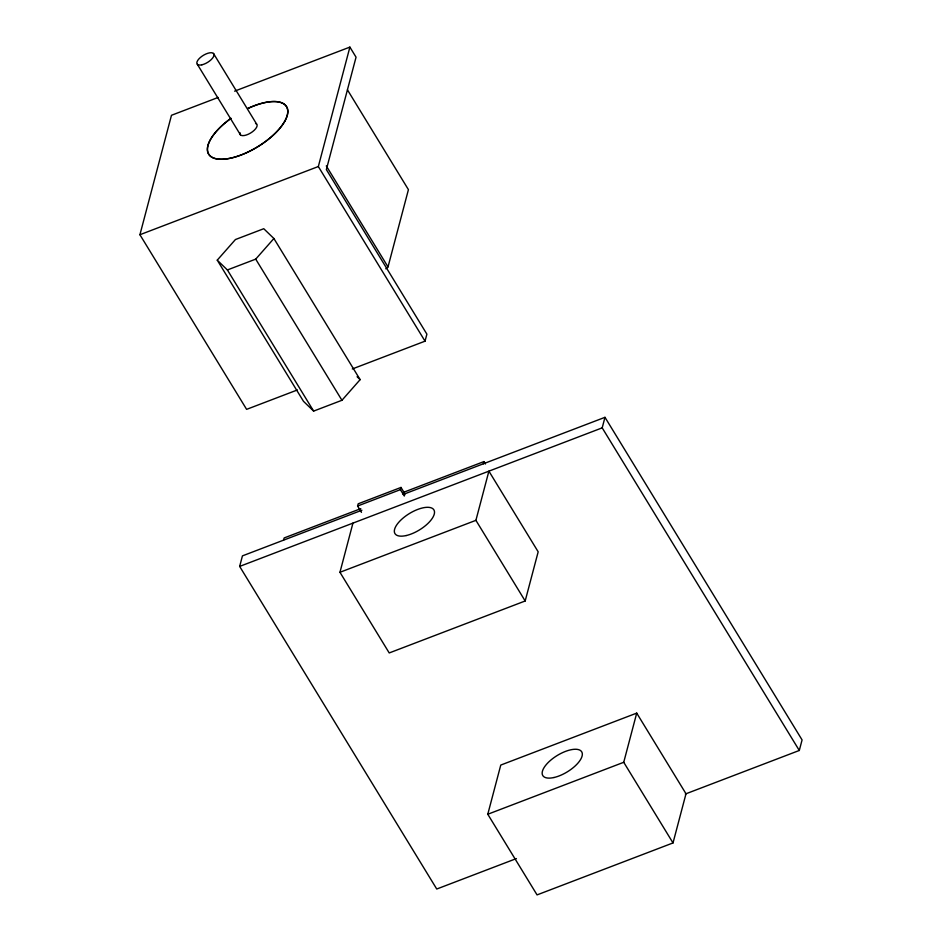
<?xml version="1.0" encoding="UTF-8"?>
<svg xmlns="http://www.w3.org/2000/svg" width="942" height="942" viewBox="0 0 942 942"><rect width="100%" height="100%" fill="white"/><g stroke="black" fill="none" stroke-linecap="round" stroke-linejoin="round"><path stroke-width="1.41" d="M297.401 389.953L246.616 409.358L139.922 234.723L171.479 115.289L218.144 97.45M352.296 368.97L425.03 341.169L318.337 166.534L349.894 47.1L234.605 91.162M516.404 858.574L436.747 889.024L239.657 566.413L242.435 555.874L361.916 510.211M283.554 540.155L284.143 537.953L360.786 508.656M385.808 268.823L388.01 266.927L408.428 189.648L347.468 89.867M525.177 600.984L475.91 520.337L488.898 471.153L538.176 551.812L525.177 600.984L389.223 652.947L339.956 572.289L352.944 523.116M361.469 512.366L357.595 506.019L358.184 503.805L400.998 487.438L404.883 493.796L404.295 496.01L400.409 489.652L400.998 487.438M425.03 341.169L426.891 334.151L326.356 169.584L356.052 57.179L349.894 47.1M483.387 463.794L483.964 461.58L403.211 492.442M487.779 814.253L500.767 765.069L636.721 713.118L686 793.765L673.012 842.937L537.058 894.9L487.779 814.253L623.734 762.29L636.721 713.118M685.317 794.024L799.299 750.468L602.197 427.856L604.976 417.318L403.105 494.468M799.299 750.468L802.078 739.929L604.976 417.318M217.249 260.157L235.429 239.539L263.76 228.718L273.898 238.514L360.127 379.65L341.946 400.279L313.627 411.101L303.477 401.304L217.249 260.157L227.387 269.954L313.627 411.101M227.387 269.954L255.718 259.132L273.898 238.514M139.922 234.723L318.337 166.534M357.595 506.019L400.409 489.652M239.657 566.413L602.197 427.856M339.956 572.289L475.91 520.337M357.089 376.718L360.127 379.65M326.285 165.898L388.01 266.927M483.964 461.58L485.448 463.994M213.469 53.447L256.589 124.014M197.361 64.339L240.481 134.906M623.734 762.29L673.012 842.937M255.718 259.132L341.946 400.279M255.529 123.437A9.773 4.121 -31.4 0 1 250.501 133.081A9.773 4.121 -31.4 0 1 240.033 132.704M285.002 120.894A45.605 19.229 -31.4 0 0 247.64 108.577A45.605 19.229 -31.4 0 1 284.849 121.012A45.605 19.229 -31.4 0 1 219.757 159.257A45.605 19.229 -31.4 0 1 231.061 118.303A45.605 19.229 -31.4 0 0 219.933 159.222A45.605 19.229 -31.4 0 0 285.002 120.894M201.871 64.821A9.773 4.121 -31.4 0 0 213.987 54.389A9.773 4.121 -31.4 0 0 200.399 57.462A9.773 4.121 -31.4 0 0 201.871 64.821M406.155 535.562A22.796 9.608 -31.4 0 0 434.415 511.223A22.796 9.608 -31.4 0 0 402.705 518.394A22.796 9.608 -31.4 0 0 406.155 535.562M553.978 777.515A22.796 9.608 -31.4 0 0 582.238 753.176A22.796 9.608 -31.4 0 0 550.528 760.347A22.796 9.608 -31.4 0 0 553.978 777.515"/></g></svg>
